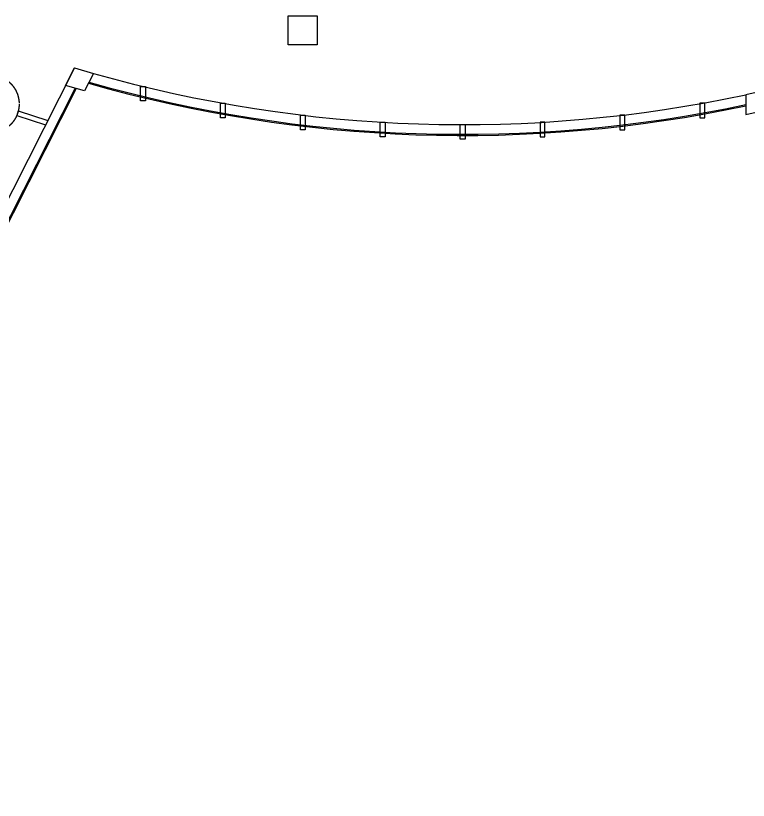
# Model space of a CAD drawing. Header units: millimetres. Extents: x 592430 to 684586, y -483905 to -416366.
# Drawn here: x 645204 to 660333, y -466303 to -450108 of the extents above; entities that cross this region are included whole.
import ezdxf

# ---------------------------------------------------------------- set-up
doc = ezdxf.new("R2010")
doc.units = ezdxf.units.MM
doc.header["$LTSCALE"] = 500
doc.linetypes.add('DASHED4', pattern=[4.5, 3, -1.5])
for name, color, linetype in [('A-ELE-8', 8, 'Continuous'), ('ARCH', 9, 'Continuous'), ('arch-col', 9, 'Continuous')]:
    doc.layers.add(name, color=color, linetype=linetype)

msp = doc.modelspace()

# ---------------------------------------------------------------- linework, layer by layer
at = {"layer": 'A-ELE-8', "color": 9, "linetype": 'DASHED4'}
msp.add_circle((644674.7, -451930.9), 600.5, dxfattribs=at)
at = {"layer": 'ARCH', "color": 9}
for p, q in [((646418.5, -451185.8), (638890.4, -466034.4)), ((646235, -451548.3), (646418.5, -451185.8)), ((646418.5, -451185.8), (646809.3, -451299.4)), ((646809.3, -451299.4), (646625.4, -451662.2)), ((646430.1, -451605.2), (638993, -466274.5)), ((646453.5, -451612.1), (639005.3, -466303.4)), ((646625.4, -451662.2), (646235, -451548.3)), ((647782.8, -451868.3), (647782.8, -451568.3)), ((647782.8, -451568.3), (647882.8, -451568.3)), ((647882.8, -451568.3), (647882.8, -451868.3)), ((660682.8, -451650.9), (660282.8, -451739.4)), ((660282.8, -451739.4), (660282.8, -452148.3)), ((647882.8, -451868.3), (647782.8, -451868.3)), ((649432.8, -452216.2), (649432.8, -451916.2)), ((649432.8, -451916.2), (649532.8, -451916.2)), ((649532.8, -451916.2), (649532.8, -452216.2)), ((659432.8, -451916.3), (659332.8, -451916.3)), ((659332.8, -451916.3), (659332.8, -452216.3)), ((659432.8, -452216.3), (659432.8, -451916.3)), ((645258.6, -452071.3), (645227.2, -452166.2)), ((645258.6, -452071.3), (645867.2, -452272.4)), ((660282.8, -452148.3), (660682.8, -452061.1)), ((645227.2, -452166.2), (645821.5, -452362.7)), ((649532.8, -452216.2), (649432.8, -452216.2)), ((651082.5, -452462.1), (651082.5, -452162.1)), ((651082.5, -452162.1), (651182.5, -452162.1)), ((651182.5, -452162.1), (651182.5, -452462.1)), ((652732.7, -452608.6), (652732.7, -452308.6)), ((652732.7, -452308.6), (652832.7, -452308.6)), ((652832.7, -452308.6), (652832.7, -452608.6)), ((656132.8, -452308.7), (656032.8, -452308.7)), ((656032.8, -452308.7), (656032.8, -452608.7)), ((656132.8, -452608.7), (656132.8, -452308.7)), ((657782.8, -452162.2), (657682.8, -452162.2)), ((657682.8, -452162.2), (657682.8, -452462.2)), ((657782.8, -452462.2), (657782.8, -452162.2)), ((659332.8, -452216.3), (659432.8, -452216.3)), ((651182.5, -452462.1), (651082.5, -452462.1)), ((654382.8, -452657.3), (654382.8, -452357.3)), ((654382.8, -452357.3), (654482.8, -452357.3)), ((654482.8, -452357.3), (654482.8, -452657.3)), ((657682.8, -452462.2), (657782.8, -452462.2)), ((652832.7, -452608.6), (652732.7, -452608.6)), ((656032.8, -452608.7), (656132.8, -452608.7)), ((654482.8, -452657.3), (654382.8, -452657.3))]:
    msp.add_line(p, q, dxfattribs=at)
for radius, start, end in [(27998.7, 254.19973, 282.05973), (28222.7, 254.11066, 281.9626), (28198.7, 254.12013, 281.97293)]:
    msp.add_arc((654433, -424358.6), radius, start, end, dxfattribs=at)
at = {"layer": 'arch-col', "color": 9}
for p, q in [((650832.8, -450108.5), (651432.8, -450108.5)), ((650832.8, -450708.5), (650832.8, -450108.5)), ((651432.8, -450108.5), (651432.8, -450708.5)), ((651432.8, -450708.5), (650832.8, -450708.5))]:
    msp.add_line(p, q, dxfattribs=at)

doc.saveas('drawing.dxf')
